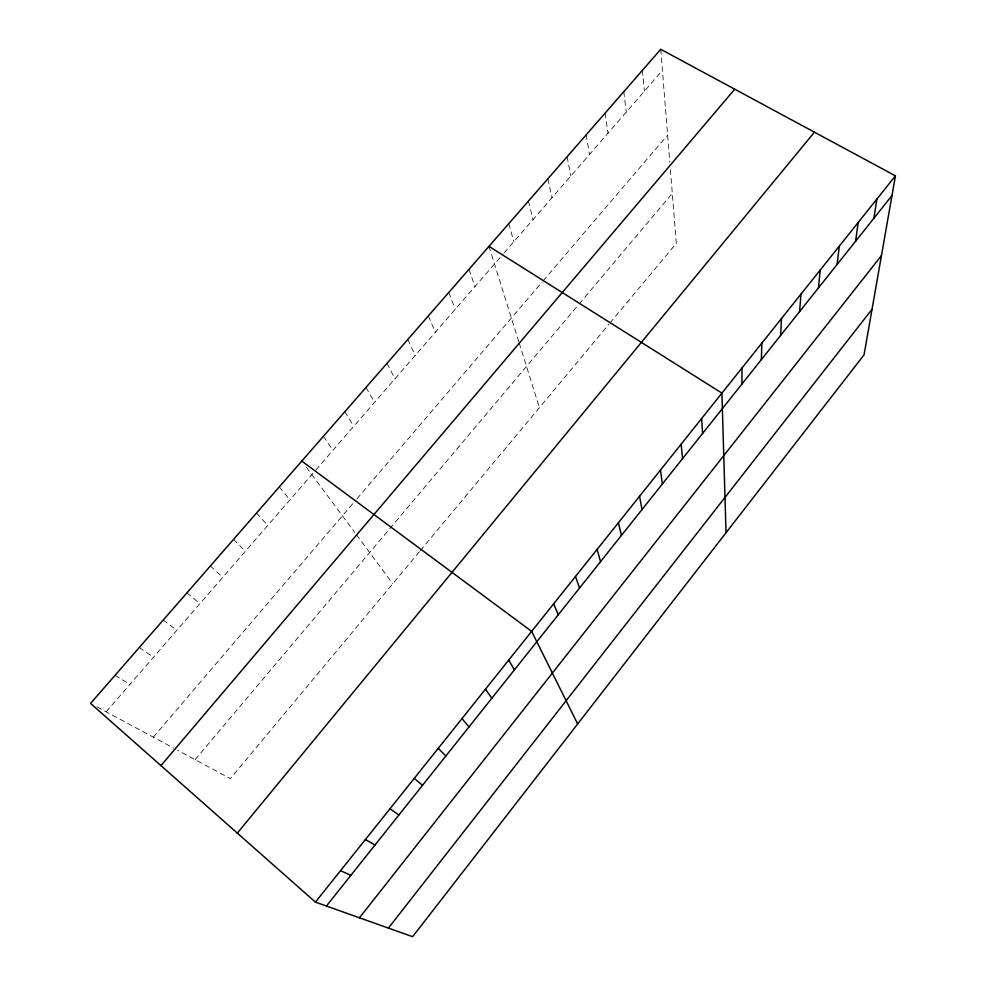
<?xml version="1.0" encoding="UTF-8"?>
<svg xmlns="http://www.w3.org/2000/svg" width="986" height="986" viewBox="0 0 986 986"><rect width="100%" height="100%" fill="white"/><g stroke="black" fill="none" stroke-linecap="round" stroke-linejoin="round"><path stroke-width="0.74" stroke-dasharray="4.93 3.7" d="M419.383 551.753L230.367 778.632L177.554 750.223M420.369 550.57L609.015 324.123M609.964 322.989L676.334 243.32L670.406 169.506M195.117 759.664L578.203 305.081M579.164 303.934L672.316 193.404M153.323 737.183L356.02 499.877M356.994 498.743L542.201 281.934M543.187 280.776L667.633 135.094M106.155 711.793L314.854 471.16M315.865 470.002L503.205 254.006M504.166 252.884L662.432 70.413M97.059 706.9L173.659 748.127M115.042 675.336L129.955 684.346M139.26 647.555L153.52 657.181M163.208 620.071L176.839 630.288M186.921 592.882L199.924 603.678M210.375 565.964L222.762 577.34M233.583 539.33L245.378 551.273M256.557 512.979L267.761 525.464M279.297 486.899L289.909 499.927M306.363 467.241L354.787 532.502M356.513 534.831L392.773 583.7M323.42 436.28L332.923 450.331M344.829 411.717L353.801 426.26M366.028 387.399L374.483 402.411M387.017 363.329L394.967 378.809M407.797 339.48L415.242 355.416M428.38 315.865L435.344 332.245M448.778 292.472L455.249 309.296M468.966 269.301L474.956 286.569M488.97 246.364L518.772 341.674M519.203 343.042L539.416 407.674M508.776 223.637L513.842 241.73M528.397 201.119L533.019 219.619M547.834 178.823L552.024 197.718M567.098 156.737L570.845 176.013M586.165 134.848L589.492 154.506M605.071 113.156L607.98 133.196M623.793 91.673L626.295 112.084M642.354 70.388L644.45 91.156M660.743 49.3L669.814 162.246"/><path stroke-width="1.48" d="M741.965 384.01L741.977 368M761.365 359.631L761.833 343.128M780.579 335.499L781.504 318.503M799.597 311.613L800.965 294.136M818.429 287.949L820.229 270.004M837.089 264.507L839.32 246.118M855.565 241.299L858.202 222.454M873.855 218.313L876.911 199.036M895.436 175.841L864.044 354.849L412.616 936.7L315.421 902.128L90.564 703.412L660.743 49.3L895.436 175.841L315.421 902.128M388.422 928.097L872.043 309.247M359.459 917.793L881.447 255.584M326.415 906.048L891.973 195.548M237.318 833.108L814.436 132.173M160.964 765.629L734.73 89.196M340.552 870.65L350.843 875.358M365.399 839.542L375 845.002M488.97 246.364L721.912 393.118L726.041 532.711M389.963 808.779L398.886 815.003M301.802 461.078L531.651 631.373L577.66 723.97M414.243 778.373L422.513 785.324M438.252 748.312L445.869 755.979M462.003 718.584L468.979 726.953M485.469 689.189L491.829 698.236M508.69 660.115L514.445 669.839M553.688 603.765L558.286 614.759M575.504 576.465L579.534 588.063M597.072 549.436L600.573 561.638M618.432 522.703L621.39 535.484M639.557 496.241L641.997 509.589M660.46 470.063L662.395 483.966M681.153 444.156L682.583 458.601M701.638 418.508L702.574 433.483"/></g></svg>
